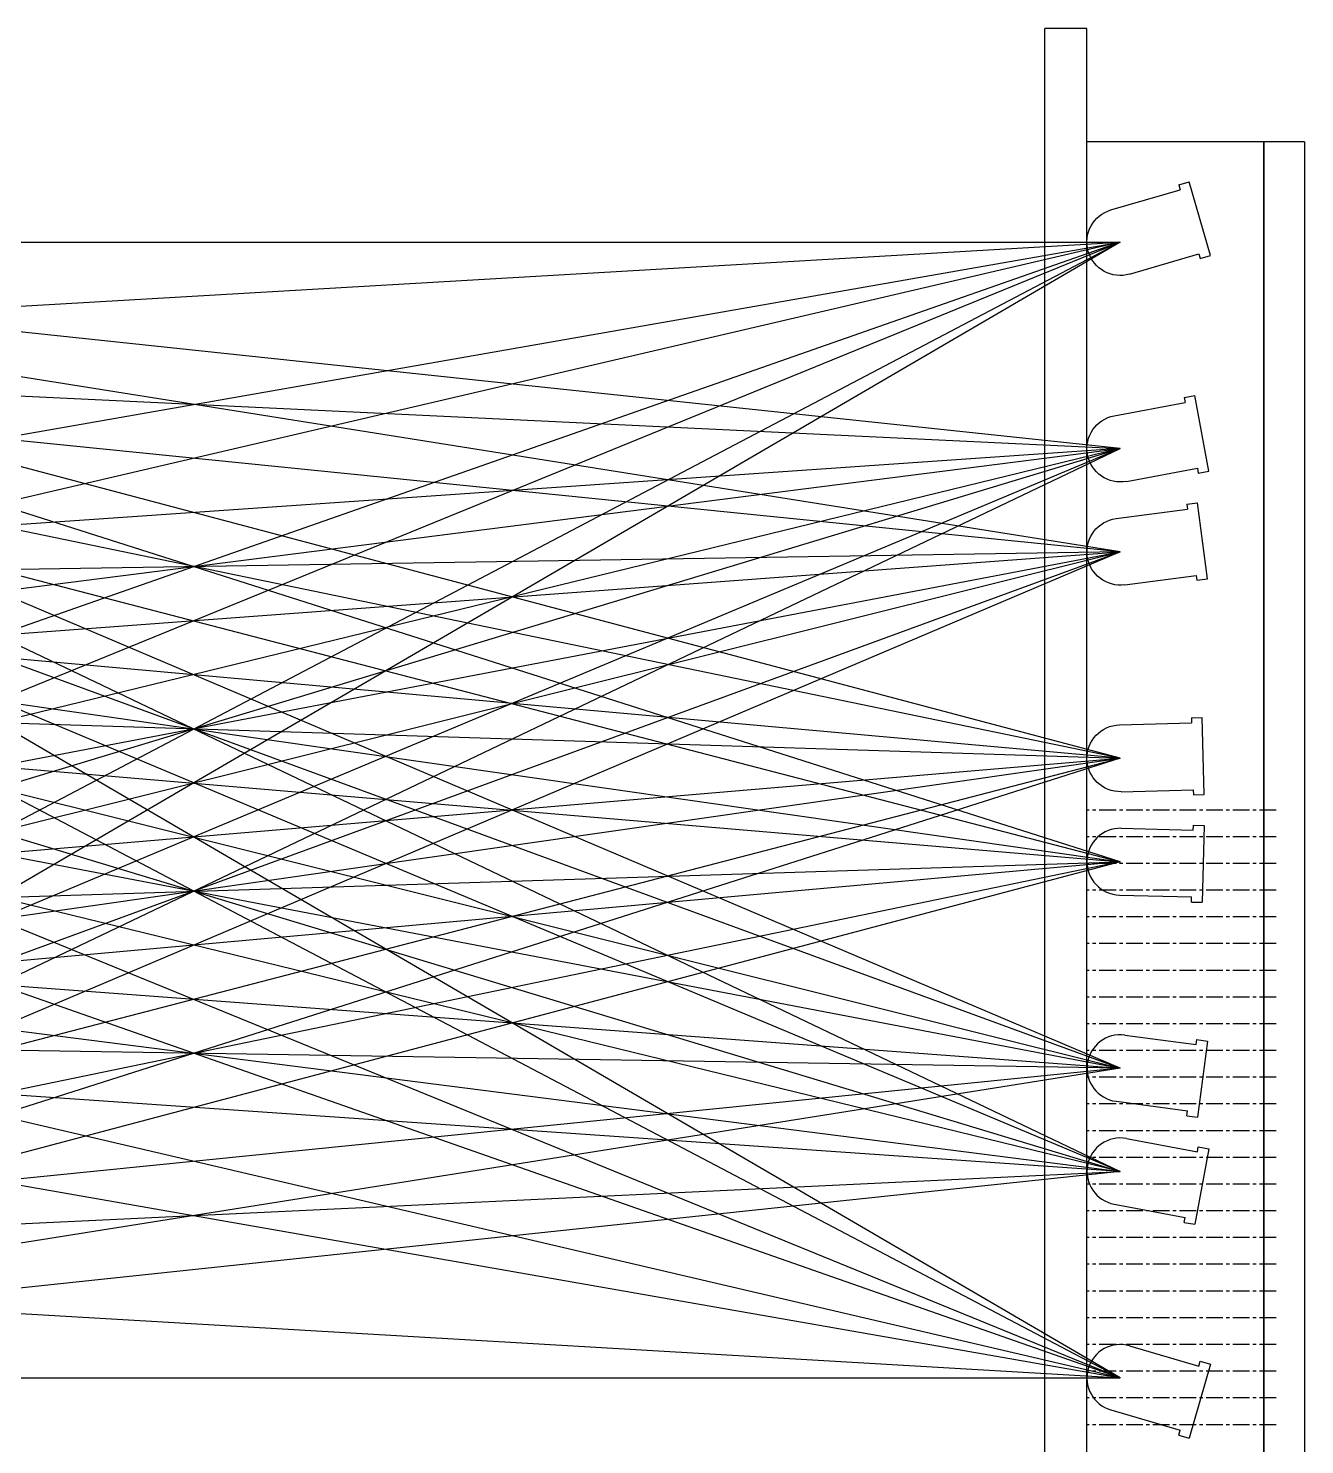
# Model space of a CAD drawing. Header units: inches. Extents: x -89 to 2397, y -1685 to 216.
# Drawn here: x 267.2 to 362.7, y 79.3 to 185.3 of the extents above; entities that cross this region are included whole.
import ezdxf

# ---------------------------------------------------------------- set-up
doc = ezdxf.new("R2010")
doc.units = ezdxf.units.IN
doc.header["$MEASUREMENT"] = 0
doc.linetypes.add('CENTER', pattern=[2, 1.25, -0.25, 0.25, -0.25])
for name, color, linetype in [('Dimensions', 3, 'CENTER'), ('PCB', 4, 'Continuous'), ('SenseArea', 1, 'Continuous'), ('SensorEmitter', 2, 'Continuous')]:
    doc.layers.add(name, color=color, linetype=linetype)

# ---------------------------------------------------------------- blocks, each defined once
blk = doc.blocks.new('Sensor')
at = {"layer": 'SensorEmitter'}
for p, q in [((21.52, -22.37), (27.27, -22.37)), ((21.52, -23.17), (21.52, -22.37)), ((21.89, -23.17), (21.52, -23.17)), ((21.89, -28.57), (21.89, -23.17)), ((26.89, -28.57), (26.89, -23.17)), ((27.27, -23.17), (26.89, -23.17)), ((27.27, -23.17), (27.27, -22.37))]:
    blk.add_line(p, q, dxfattribs=at)
blk.add_arc((24.39, -28.57), 2.5, 180, 0, dxfattribs=at)

msp = doc.modelspace()

# ---------------------------------------------------------------- linework, layer by layer
for p, q in [((343.29, 16.24), (343.29, 185.34)), ((346.43, 185.34), (343.29, 185.34)), ((346.43, 16.24), (346.43, 185.34)), ((359.68, 176.84), (346.43, 176.84)), ((359.68, 176.84), (359.68, 76.84))]:
    msp.add_line(p, q)
at = {"layer": 'Dimensions'}
for p, q in [((360.61, 126.84), (346.43, 126.84)), ((360.61, 124.84), (346.43, 124.84)), ((360.61, 122.84), (346.43, 122.84)), ((360.61, 120.84), (346.43, 120.84)), ((360.61, 118.84), (346.43, 118.84)), ((360.61, 116.84), (346.43, 116.84)), ((360.61, 114.84), (346.43, 114.84)), ((360.61, 112.84), (346.43, 112.84)), ((360.61, 110.84), (346.43, 110.84)), ((360.61, 108.84), (346.43, 108.84)), ((360.61, 106.84), (346.43, 106.84)), ((360.61, 104.84), (346.43, 104.84)), ((360.61, 102.84), (346.43, 102.84)), ((360.61, 100.84), (346.43, 100.84)), ((360.61, 98.84), (346.43, 98.84)), ((360.61, 96.84), (346.43, 96.84)), ((360.61, 94.84), (346.43, 94.84)), ((360.61, 92.84), (346.43, 92.84)), ((360.61, 90.84), (346.43, 90.84)), ((360.61, 88.84), (346.43, 88.84)), ((360.61, 86.84), (346.43, 86.84)), ((360.61, 84.84), (346.43, 84.84)), ((360.61, 82.84), (346.43, 82.84)), ((360.61, 80.84), (346.43, 80.84))]:
    msp.add_line(p, q, dxfattribs=at)
at = {"layer": 'PCB'}
for p, q in [((362.73, 176.84), (359.68, 176.84)), ((359.68, 76.84), (359.68, 176.84)), ((362.73, 176.84), (362.73, 76.84))]:
    msp.add_line(p, q, dxfattribs=at)
at = {"layer": 'SenseArea'}
for p, q in [((348.93, 169.35), (203.29, 84.35)), ((203.29, 92.85), (348.93, 169.35)), ((203.29, 109.85), (348.93, 169.35)), ((348.93, 169.35), (203.29, 135.34)), ((203.29, 143.84), (348.93, 169.35)), ((203.29, 160.84), (348.93, 169.35)), ((203.29, 169.34), (348.93, 169.35)), ((348.93, 122.97), (203.29, 169.34)), ((348.93, 107.52), (203.29, 169.34)), ((348.93, 84.34), (203.29, 169.34)), ((203.29, 169.34), (348.93, 99.79)), ((348.93, 130.71), (203.29, 169.34)), ((348.93, 146.17), (203.29, 169.34)), ((348.93, 153.9), (203.29, 169.34)), ((203.29, 160.84), (348.93, 122.97)), ((203.29, 160.84), (348.93, 107.52)), ((203.29, 160.84), (348.93, 84.34)), ((348.93, 99.79), (203.29, 160.84)), ((348.93, 130.71), (203.29, 160.84)), ((348.93, 146.17), (203.29, 160.84)), ((203.29, 160.84), (348.93, 153.9)), ((203.29, 84.35), (348.93, 153.9)), ((348.93, 153.9), (203.29, 92.85)), ((203.29, 109.85), (348.93, 153.9)), ((348.93, 153.9), (203.29, 118.35)), ((203.29, 135.34), (348.93, 153.9)), ((348.93, 153.9), (203.29, 143.84)), ((348.93, 146.17), (203.29, 84.35)), ((203.29, 118.35), (348.93, 146.17)), ((203.29, 92.85), (348.93, 146.17)), ((203.29, 109.85), (348.93, 146.17)), ((203.29, 135.34), (348.93, 146.17)), ((348.93, 146.17), (203.29, 143.84)), ((203.29, 143.84), (348.93, 84.34)), ((203.29, 143.84), (348.93, 107.52)), ((203.29, 143.84), (348.93, 122.97)), ((203.29, 143.84), (348.93, 99.79)), ((348.93, 130.71), (203.29, 143.84)), ((203.29, 135.34), (348.93, 107.52)), ((203.29, 135.34), (348.93, 122.97)), ((348.93, 99.79), (203.29, 135.34)), ((203.29, 135.34), (348.93, 130.71)), ((348.93, 130.71), (203.29, 84.35)), ((203.29, 118.35), (348.93, 130.71)), ((203.29, 92.85), (348.93, 130.71)), ((203.29, 109.85), (348.93, 130.71)), ((203.29, 118.35), (348.93, 122.97)), ((348.93, 122.97), (203.29, 109.85)), ((348.93, 122.97), (203.29, 92.85)), ((348.93, 122.97), (203.29, 84.35)), ((203.29, 118.35), (348.93, 107.52)), ((348.93, 84.34), (203.29, 118.35)), ((203.29, 118.35), (348.93, 99.79)), ((348.93, 107.52), (203.29, 109.85)), ((203.29, 109.85), (348.93, 84.34)), ((348.93, 99.79), (203.29, 109.85)), ((348.93, 107.52), (203.29, 92.85)), ((348.93, 107.52), (203.29, 84.35)), ((203.29, 92.85), (348.93, 99.79)), ((348.93, 99.79), (203.29, 84.35)), ((203.29, 92.85), (348.93, 84.34)), ((203.29, 84.35), (348.93, 84.34))]:
    msp.add_line(p, q, dxfattribs=at)
for p, q in [((348.93, 169.35), (203.29, 118.35)), ((348.93, 84.34), (203.29, 135.34))]:
    msp.add_line(p, q, dxfattribs=at).dxf.unprotected_set("ltscale", 0)

# ---------------------------------------------------------------- block references
at = {"xscale": -1}
for p, rotation in [((383.19, 153.94), 286.2697228903298), ((381.48, 135.13), 280.5221403902311), ((380.47, 125.75), 277.558011108374), ((378.14, 107.09), 271.5220174740451)]:
    msp.add_blockref('Sensor', p, dxfattribs=dict(at, rotation=rotation))
for p, rotation in [((378.14, 146.6), 268.4779825259549), ((380.47, 127.94), 262.441988891626), ((381.48, 118.56), 259.4778596097689), ((383.19, 99.75), 253.7302771096702)]:
    msp.add_blockref('Sensor', p, dxfattribs=dict(rotation=rotation))

doc.saveas('drawing.dxf')
